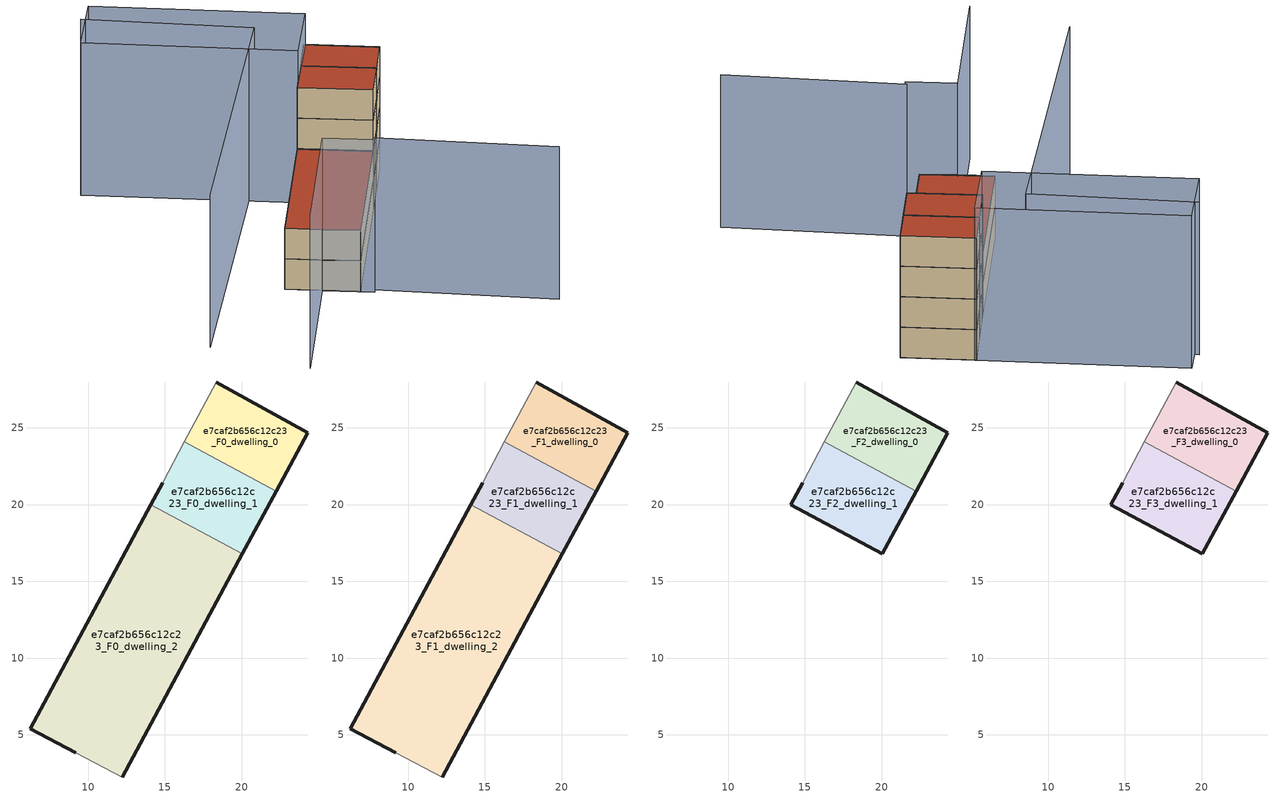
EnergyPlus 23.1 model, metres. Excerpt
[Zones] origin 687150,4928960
e7caf2b656c12c23_F0_dwelling_0
 floor ground (EU_floor_Construction): 22.24,20.86 24.3,24.69 18.33,27.99 16.27,24.08 z0
 wall outside (EU_wall_Construction): 18.33,27.99 24.3,24.69 22.24,20.86 z0:3
 wall adiabatic (EU_wall_Construction): 16.27,24.08 18.33,27.99 z0:3
 wall to e7caf2b656c12c23_F0_dwelling_1 (EU_wall_Construction): 22.24,20.86 16.27,24.08 z0:3
e7caf2b656c12c23_F0_dwelling_1
 floor ground (EU_floor_Construction): 20.04,16.79 22.24,20.86 16.27,24.08 14.85,21.42 14.09,20 z0
 wall outside (EU_wall_Construction): 22.24,20.86 20.04,16.79 / 14.09,20 14.85,21.42 z0:3
 wall adiabatic (EU_wall_Construction): 14.85,21.42 16.27,24.08 z0:3
 wall to e7caf2b656c12c23_F0_dwelling_2 (EU_wall_Construction): 20.04,16.79 14.09,20 z0:3
e7caf2b656c12c23_F0_dwelling_2
 floor ground (EU_floor_Construction): 12.21,2.26 20.04,16.79 14.09,20 6.23,5.42 9.19,3.83 z0
 wall outside (EU_wall_Construction): 9.19,3.83 6.23,5.42 14.09,20 / 20.04,16.79 12.21,2.26 z0:3
 wall adiabatic (EU_wall_Construction): 12.21,2.26 9.19,3.83 z0:3
e7caf2b656c12c23_F1_dwelling_0
 floor to e7caf2b656c12c23_F0_dwelling_0 (EU_floor_Construction): 22.24,20.86 24.3,24.69 18.33,27.99 16.27,24.08 z3
 wall outside (EU_wall_Construction): 18.33,27.99 24.3,24.69 22.24,20.86 z3:6
 wall adiabatic (EU_wall_Construction): 16.27,24.08 18.33,27.99 z3:6
 wall to e7caf2b656c12c23_F1_dwelling_1 (EU_wall_Construction): 22.24,20.86 16.27,24.08 z3:6
e7caf2b656c12c23_F1_dwelling_1
 floor to e7caf2b656c12c23_F0_dwelling_1 (EU_floor_Construction): 20.04,16.79 22.24,20.86 16.27,24.08 14.85,21.42 14.09,20 z3
 wall outside (EU_wall_Construction): 22.24,20.86 20.04,16.79 / 14.09,20 14.85,21.42 z3:6
 wall adiabatic (EU_wall_Construction): 14.85,21.42 16.27,24.08 z3:6
 wall to e7caf2b656c12c23_F1_dwelling_2 (EU_wall_Construction): 20.04,16.79 14.09,20 z3:6
e7caf2b656c12c23_F1_dwelling_2
 floor to e7caf2b656c12c23_F0_dwelling_2 (EU_floor_Construction): 12.21,2.26 20.04,16.79 14.09,20 6.23,5.42 9.19,3.83 z3
 wall outside (EU_wall_Construction): 9.19,3.83 6.23,5.42 14.09,20 / 20.04,16.79 12.21,2.26 z3:6
 wall adiabatic (EU_wall_Construction): 12.21,2.26 9.19,3.83 z3:6
 roof outside (EU_roof_Construction): 20.04,16.79 12.21,2.26 9.19,3.83 6.23,5.42 14.09,20 z6
e7caf2b656c12c23_F2_dwelling_0
 floor to e7caf2b656c12c23_F1_dwelling_0 (EU_floor_Construction): 22.24,20.86 24.3,24.69 18.33,27.99 16.27,24.08 z6
 wall outside (EU_wall_Construction): 18.33,27.99 24.3,24.69 22.24,20.86 z6:9
 wall adiabatic (EU_wall_Construction): 16.27,24.08 18.33,27.99 z6:9
 wall to e7caf2b656c12c23_F2_dwelling_1 (EU_wall_Construction): 22.24,20.86 16.27,24.08 z6:9
e7caf2b656c12c23_F2_dwelling_1
 floor to e7caf2b656c12c23_F1_dwelling_1 (EU_floor_Construction): 20.04,16.79 22.24,20.86 16.27,24.08 14.85,21.42 14.09,20 z6
 wall outside (EU_wall_Construction): 22.24,20.86 20.04,16.79 14.09,20 14.85,21.42 z6:9
 wall adiabatic (EU_wall_Construction): 14.85,21.42 16.27,24.08 z6:9
e7caf2b656c12c23_F3_dwelling_0
 floor to e7caf2b656c12c23_F2_dwelling_0 (EU_floor_Construction): 22.24,20.86 24.3,24.69 18.33,27.99 16.27,24.08 z9
 wall outside (EU_wall_Construction): 18.33,27.99 24.3,24.69 22.24,20.86 z9:12
 wall adiabatic (EU_wall_Construction): 16.27,24.08 18.33,27.99 z9:12
 wall to e7caf2b656c12c23_F3_dwelling_1 (EU_wall_Construction): 22.24,20.86 16.27,24.08 z9:12
 roof outside (EU_roof_Construction): 24.3,24.69 22.24,20.86 16.27,24.08 18.33,27.99 z12
e7caf2b656c12c23_F3_dwelling_1
 floor to e7caf2b656c12c23_F2_dwelling_1 (EU_floor_Construction): 20.04,16.79 22.24,20.86 16.27,24.08 14.85,21.42 14.09,20 z9
 wall outside (EU_wall_Construction): 22.24,20.86 20.04,16.79 14.09,20 14.85,21.42 z9:12
 wall adiabatic (EU_wall_Construction): 14.85,21.42 16.27,24.08 z9:12
 roof outside (EU_roof_Construction): 22.24,20.86 20.04,16.79 14.09,20 14.85,21.42 16.27,24.08 z12
shading: 13.35,2.07 27.64,-6.51 / 1.55,-10.34 9.18,3.83 / 9.18,3.83 13.3,1.61 / -0.19,35.13 13.15,27.15 / 13.15,27.15 -4.77,-2.77 / 1.57,37.37 18.49,27.9 / 18.49,27.9 14.75,21.23 / 14.75,21.23 -2.16,30.7 / -2.16,30.7 1.57,37.37 z0:15
[Building]
EU S2 Campaign: North Axis=0; Terrain=City; Solar Distribution=FullExterior
[Site:Location]
Bologna: Latitude=44.5; Longitude=11.25; Time Zone=1; Elevation=37
[SizingPeriod:WeatherFileDays]
AnnualSizingPeriod: Begin Month=1; Begin Day of Month=1; End Month=12; End Day of Month=31; Day of Week for Start Day=Monday; Use Weather File Daylight Saving Period=No; Use Weather File Rain and Snow Indicators=No
[MATERIAL]
EU_InternalMass_Material: Roughness=MediumRough; Thickness=0.1; Conductivity=1; Density=1800; Specific Heat=900; Thermal Absorptance=0.9; Solar Absorptance=0.7; Visible Absorptance=0.7
[MATERIAL:NOMASS] Roughness=MediumRough; Thermal Absorptance=0.9; Solar Absorptance=0.7; Visible Absorptance=0.7
Name | Thermal Resistance
EU_wall_NoMass | 0.818544
EU_roof_NoMass | 0.6448
EU_floor_NoMass | 0.806
[CONSTRUCTION]
EU_wall_Construction: EU_wall_NoMass
EU_roof_Construction: EU_roof_NoMass
EU_floor_Construction: EU_floor_NoMass
EU_InternalMass_Construction: EU_InternalMass_Material
[ZONE] Type=1; Multiplier=1; Ceiling Height=autocalculate; Floor Area=autocalculate; Part of Total Floor Area=Yes
Name | Volume
e7caf2b656c12c23_F0_dwelling_0 | 89.4265
e7caf2b656c12c23_F1_dwelling_0; e7caf2b656c12c23_F2_dwelling_0; e7caf2b656c12c23_F3_dwelling_0 | 89.4258
e7caf2b656c12c23_F0_dwelling_1; e7caf2b656c12c23_F1_dwelling_1; e7caf2b656c12c23_F2_dwelling_1; e7caf2b656c12c23_F3_dwelling_1 | 93.843
e7caf2b656c12c23_F0_dwelling_2; e7caf2b656c12c23_F1_dwelling_2 | 335.644
[INTERNALMASS] Construction=EU_InternalMass_Construction
Name | Zone or ZoneList | Surface Area
e7caf2b656c12c23_F0_dwelling_0_EU_InternalMass | e7caf2b656c12c23_F0_dwelling_0 | 29.8087
e7caf2b656c12c23_F0_dwelling_1_EU_InternalMass | e7caf2b656c12c23_F0_dwelling_1 | 31.281
e7caf2b656c12c23_F0_dwelling_2_EU_InternalMass | e7caf2b656c12c23_F0_dwelling_2 | 111.881
e7caf2b656c12c23_F1_dwelling_0_EU_InternalMass | e7caf2b656c12c23_F1_dwelling_0 | 29.8087
e7caf2b656c12c23_F1_dwelling_1_EU_InternalMass | e7caf2b656c12c23_F1_dwelling_1 | 31.281
e7caf2b656c12c23_F1_dwelling_2_EU_InternalMass | e7caf2b656c12c23_F1_dwelling_2 | 111.881
e7caf2b656c12c23_F2_dwelling_0_EU_InternalMass | e7caf2b656c12c23_F2_dwelling_0 | 86.4892
e7caf2b656c12c23_F2_dwelling_1_EU_InternalMass | e7caf2b656c12c23_F2_dwelling_1 | 86.4876
e7caf2b656c12c23_F3_dwelling_0_EU_InternalMass | e7caf2b656c12c23_F3_dwelling_0 | 86.4892
e7caf2b656c12c23_F3_dwelling_1_EU_InternalMass | e7caf2b656c12c23_F3_dwelling_1 | 86.4876
[OTHEREQUIPMENT] Fuel Type=Electricity; Design Level Calculation Method=Watts/Area; Power per Zone Floor Area=1; Fraction Latent=0; Fraction Radiant=0; Fraction Lost=0; Carbon Dioxide Generation Rate=0; EndUse Subcategory=EU_Step8_InternalGains
Name | Zone or ZoneList or Space or SpaceList | Schedule
EU_Step8_InternalGain_e7caf2b656c12c23_F0_dwelling_0_f000 | e7caf2b656c12c23_F0_dwelling_0 | EU_Step8_GainSchedule_e7caf2b656c12c23_F0_dwelling_0_f000
EU_Step8_InternalGain_e7caf2b656c12c23_F0_dwelling_1_f000 | e7caf2b656c12c23_F0_dwelling_1 | EU_Step8_GainSchedule_e7caf2b656c12c23_F0_dwelling_1_f000
EU_Step8_InternalGain_e7caf2b656c12c23_F0_dwelling_2_f000 | e7caf2b656c12c23_F0_dwelling_2 | EU_Step8_GainSchedule_e7caf2b656c12c23_F0_dwelling_2_f000
EU_Step8_InternalGain_e7caf2b656c12c23_F1_dwelling_0_f000 | e7caf2b656c12c23_F1_dwelling_0 | EU_Step8_GainSchedule_e7caf2b656c12c23_F1_dwelling_0_f000
EU_Step8_InternalGain_e7caf2b656c12c23_F1_dwelling_1_f000 | e7caf2b656c12c23_F1_dwelling_1 | EU_Step8_GainSchedule_e7caf2b656c12c23_F1_dwelling_1_f000
EU_Step8_InternalGain_e7caf2b656c12c23_F1_dwelling_2_f000 | e7caf2b656c12c23_F1_dwelling_2 | EU_Step8_GainSchedule_e7caf2b656c12c23_F1_dwelling_2_f000
EU_Step8_InternalGain_e7caf2b656c12c23_F2_dwelling_0_f000 | e7caf2b656c12c23_F2_dwelling_0 | EU_Step8_GainSchedule_e7caf2b656c12c23_F2_dwelling_0_f000
EU_Step8_InternalGain_e7caf2b656c12c23_F2_dwelling_1_f000 | e7caf2b656c12c23_F2_dwelling_1 | EU_Step8_GainSchedule_e7caf2b656c12c23_F2_dwelling_1_f000
EU_Step8_InternalGain_e7caf2b656c12c23_F3_dwelling_0_f000 | e7caf2b656c12c23_F3_dwelling_0 | EU_Step8_GainSchedule_e7caf2b656c12c23_F3_dwelling_0_f000
EU_Step8_InternalGain_e7caf2b656c12c23_F3_dwelling_1_f000 | e7caf2b656c12c23_F3_dwelling_1 | EU_Step8_GainSchedule_e7caf2b656c12c23_F3_dwelling_1_f000
[ZONEVENTILATION:DESIGNFLOWRATE] Schedule=EU_AlwaysOn; Design Flow Rate Calculation Method=AirChanges/Hour; Air Changes per Hour=0.708969; Ventilation Type=Natural; Fan Pressure Rise=0; Fan Total Efficiency=1; Constant Term Coefficient=1; Temperature Term Coefficient=0; Velocity Term Coefficient=0; Velocity Squared Term Coefficient=0; Minimum Indoor Temperature=-100; Maximum Indoor Temperature=100; Delta Temperature=-100; Minimum Outdoor Temperature=-100; Maximum Outdoor Temperature=100; Maximum Wind Speed=40
Name | Zone or ZoneList or Space or SpaceList
EU_ConstantAir_e7caf2b656c12c23_F0_dwelling_0 | e7caf2b656c12c23_F0_dwelling_0
EU_ConstantAir_e7caf2b656c12c23_F0_dwelling_1 | e7caf2b656c12c23_F0_dwelling_1
EU_ConstantAir_e7caf2b656c12c23_F0_dwelling_2 | e7caf2b656c12c23_F0_dwelling_2
EU_ConstantAir_e7caf2b656c12c23_F1_dwelling_0 | e7caf2b656c12c23_F1_dwelling_0
EU_ConstantAir_e7caf2b656c12c23_F1_dwelling_1 | e7caf2b656c12c23_F1_dwelling_1
EU_ConstantAir_e7caf2b656c12c23_F1_dwelling_2 | e7caf2b656c12c23_F1_dwelling_2
EU_ConstantAir_e7caf2b656c12c23_F2_dwelling_0 | e7caf2b656c12c23_F2_dwelling_0
EU_ConstantAir_e7caf2b656c12c23_F2_dwelling_1 | e7caf2b656c12c23_F2_dwelling_1
EU_ConstantAir_e7caf2b656c12c23_F3_dwelling_0 | e7caf2b656c12c23_F3_dwelling_0
EU_ConstantAir_e7caf2b656c12c23_F3_dwelling_1 | e7caf2b656c12c23_F3_dwelling_1
[HVACTEMPLATE:THERMOSTAT] Constant Heating Setpoint=20; Constant Cooling Setpoint=50
EU_HeatOnly_e7caf2b656c12c23_F0_dwelling_0; EU_HeatOnly_e7caf2b656c12c23_F0_dwelling_1; EU_HeatOnly_e7caf2b656c12c23_F0_dwelling_2; EU_HeatOnly_e7caf2b656c12c23_F1_dwelling_0; EU_HeatOnly_e7caf2b656c12c23_F1_dwelling_1; EU_HeatOnly_e7caf2b656c12c23_F1_dwelling_2; EU_HeatOnly_e7caf2b656c12c23_F2_dwelling_0; EU_HeatOnly_e7caf2b656c12c23_F2_dwelling_1; EU_HeatOnly_e7caf2b656c12c23_F3_dwelling_0; EU_HeatOnly_e7caf2b656c12c23_F3_dwelling_1
[HVACTEMPLATE:ZONE:IDEALLOADSAIRSYSTEM] System Availability Schedule=EU_AlwaysOn; Maximum Heating Supply Air Temperature=50; Minimum Cooling Supply Air Temperature=13; Maximum Heating Supply Air Humidity Ratio=0.0156; Minimum Cooling Supply Air Humidity Ratio=0.0077; Heating Limit=NoLimit; Cooling Limit=NoLimit; Heating Availability Schedule=EU_AlwaysOn; Cooling Availability Schedule=EU_CoolingOff; Dehumidification Control Type=ConstantSensibleHeatRatio; Cooling Sensible Heat Ratio=0.7; Dehumidification Setpoint=60; Humidification Control Type=None; Humidification Setpoint=30; Outdoor Air Method=None; Outdoor Air Flow Rate per Person=0.00944; Outdoor Air Flow Rate per Zone Floor Area=0; Outdoor Air Flow Rate per Zone=0; Demand Controlled Ventilation Type=None; Outdoor Air Economizer Type=NoEconomizer; Heat Recovery Type=None; Sensible Heat Recovery Effectiveness=0.7; Latent Heat Recovery Effectiveness=0.65
Name | Template Thermostat
e7caf2b656c12c23_F0_dwelling_0 | EU_HeatOnly_e7caf2b656c12c23_F0_dwelling_0
e7caf2b656c12c23_F0_dwelling_1 | EU_HeatOnly_e7caf2b656c12c23_F0_dwelling_1
e7caf2b656c12c23_F0_dwelling_2 | EU_HeatOnly_e7caf2b656c12c23_F0_dwelling_2
e7caf2b656c12c23_F1_dwelling_0 | EU_HeatOnly_e7caf2b656c12c23_F1_dwelling_0
e7caf2b656c12c23_F1_dwelling_1 | EU_HeatOnly_e7caf2b656c12c23_F1_dwelling_1
e7caf2b656c12c23_F1_dwelling_2 | EU_HeatOnly_e7caf2b656c12c23_F1_dwelling_2
e7caf2b656c12c23_F2_dwelling_0 | EU_HeatOnly_e7caf2b656c12c23_F2_dwelling_0
e7caf2b656c12c23_F2_dwelling_1 | EU_HeatOnly_e7caf2b656c12c23_F2_dwelling_1
e7caf2b656c12c23_F3_dwelling_0 | EU_HeatOnly_e7caf2b656c12c23_F3_dwelling_0
e7caf2b656c12c23_F3_dwelling_1 | EU_HeatOnly_e7caf2b656c12c23_F3_dwelling_1
[SIZING:ZONE] Zone Cooling Design Supply Air Temperature Input Method=SupplyAirTemperature; Zone Cooling Design Supply Air Temperature=13; Zone Heating Design Supply Air Temperature Input Method=SupplyAirTemperature; Zone Heating Design Supply Air Temperature=50; Zone Cooling Design Supply Air Humidity Ratio=0.008; Zone Heating Design Supply Air Humidity Ratio=0.008; Cooling Design Air Flow Method=DesignDay; Cooling Design Air Flow Rate=0; Cooling Minimum Air Flow per Zone Floor Area=0.000762; Cooling Minimum Air Flow=0; Cooling Minimum Air Flow Fraction=0.2; Heating Design Air Flow Method=DesignDay; Heating Design Air Flow Rate=0; Heating Maximum Air Flow per Zone Floor Area=0.002032; Heating Maximum Air Flow=0.141576; Heating Maximum Air Flow Fraction=0.3; Account for Dedicated Outdoor Air System=No; Dedicated Outdoor Air System Control Strategy=NeutralSupplyAir; Dedicated Outdoor Air Low Setpoint Temperature for Design=autosize; Dedicated Outdoor Air High Setpoint Temperature for Design=autosize; Zone Load Sizing Method=Sensible Load Only No Latent Load; Zone Latent Cooling Design Supply Air Humidity Ratio Input Method=HumidityRatioDifference; Zone Cooling Design Supply Air Humidity Ratio Difference=0.005; Zone Latent Heating Design Supply Air Humidity Ratio Input Method=HumidityRatioDifference; Zone Humidification Design Supply Air Humidity Ratio Difference=0.005
e7caf2b656c12c23_F0_dwelling_0; e7caf2b656c12c23_F0_dwelling_1; e7caf2b656c12c23_F0_dwelling_2; e7caf2b656c12c23_F1_dwelling_0; e7caf2b656c12c23_F1_dwelling_1; e7caf2b656c12c23_F1_dwelling_2; e7caf2b656c12c23_F2_dwelling_0; e7caf2b656c12c23_F2_dwelling_1; e7caf2b656c12c23_F3_dwelling_0; e7caf2b656c12c23_F3_dwelling_1
[SCHEDULE:CONSTANT]
Name | Hourly Value
EU_AlwaysOn | 1
EU_CoolingOff | 0
[SCHEDULE:FILE] Column Number=1; Rows to Skip at Top=0; Number of Hours of Data=8760; Column Separator=Comma; Interpolate to Timestep=No; Minutes per Item=60; Adjust Schedule for Daylight Savings=Yes
Name | File
EU_Step8_GainSchedule_e7caf2b656c12c23_F0_dwelling_0_f000 | ../../schedules/e7caf2b656c12c23/e7caf2b656c12c23_F0_dwelling_0_f000_gain.csv
EU_Step8_GainSchedule_e7caf2b656c12c23_F0_dwelling_1_f000 | ../../schedules/e7caf2b656c12c23/e7caf2b656c12c23_F0_dwelling_1_f000_gain.csv
EU_Step8_GainSchedule_e7caf2b656c12c23_F0_dwelling_2_f000 | ../../schedules/e7caf2b656c12c23/e7caf2b656c12c23_F0_dwelling_2_f000_gain.csv
EU_Step8_GainSchedule_e7caf2b656c12c23_F1_dwelling_0_f000 | ../../schedules/e7caf2b656c12c23/e7caf2b656c12c23_F1_dwelling_0_f000_gain.csv
EU_Step8_GainSchedule_e7caf2b656c12c23_F1_dwelling_1_f000 | ../../schedules/e7caf2b656c12c23/e7caf2b656c12c23_F1_dwelling_1_f000_gain.csv
EU_Step8_GainSchedule_e7caf2b656c12c23_F1_dwelling_2_f000 | ../../schedules/e7caf2b656c12c23/e7caf2b656c12c23_F1_dwelling_2_f000_gain.csv
EU_Step8_GainSchedule_e7caf2b656c12c23_F2_dwelling_0_f000 | ../../schedules/e7caf2b656c12c23/e7caf2b656c12c23_F2_dwelling_0_f000_gain.csv
EU_Step8_GainSchedule_e7caf2b656c12c23_F2_dwelling_1_f000 | ../../schedules/e7caf2b656c12c23/e7caf2b656c12c23_F2_dwelling_1_f000_gain.csv
EU_Step8_GainSchedule_e7caf2b656c12c23_F3_dwelling_0_f000 | ../../schedules/e7caf2b656c12c23/e7caf2b656c12c23_F3_dwelling_0_f000_gain.csv
EU_Step8_GainSchedule_e7caf2b656c12c23_F3_dwelling_1_f000 | ../../schedules/e7caf2b656c12c23/e7caf2b656c12c23_F3_dwelling_1_f000_gain.csv
